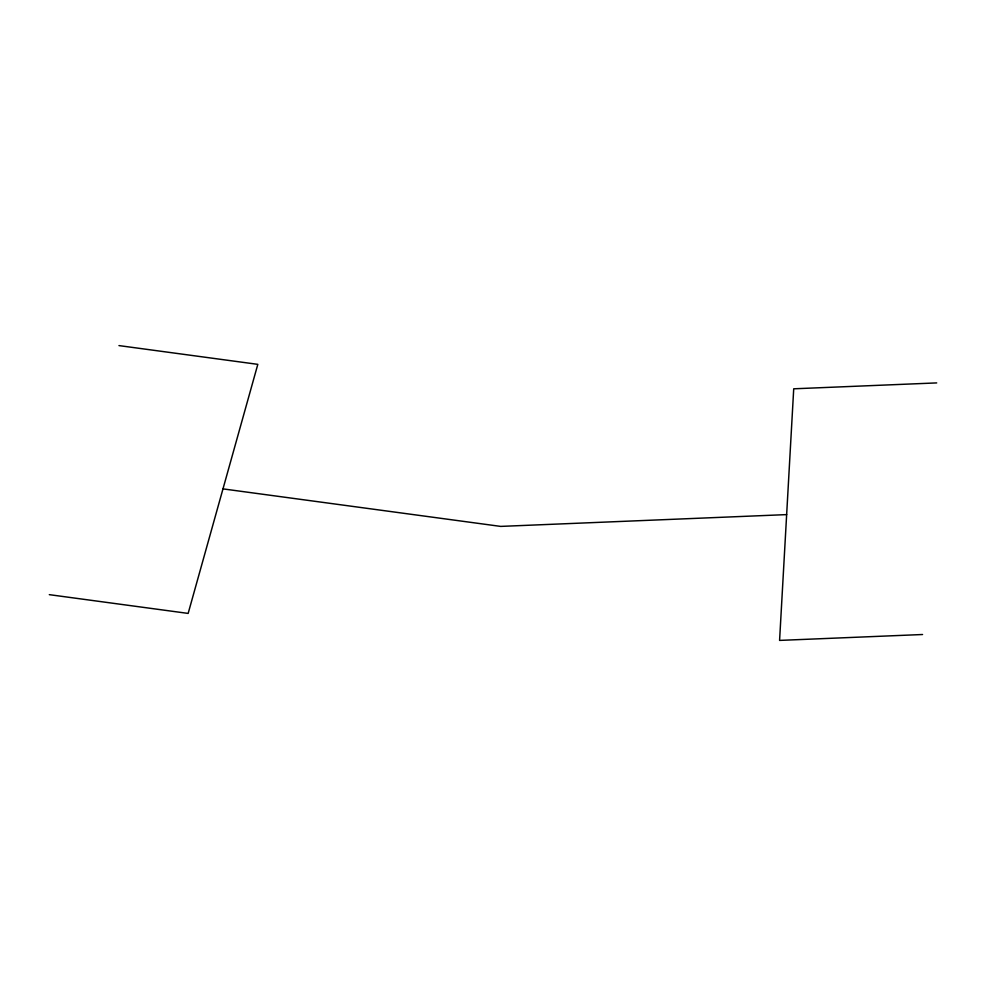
<?xml version="1.0" encoding="UTF-8"?>
<svg xmlns="http://www.w3.org/2000/svg" width="986" height="986" viewBox="0 0 986 986"><rect width="100%" height="100%" fill="white"/><g stroke="black" fill="none" stroke-linecap="round" stroke-linejoin="round"><path stroke-width="1.48" d="M936.7 382.913L793.718 388.804L779.581 640.407L922.563 634.516M786.655 514.606L500.691 526.401L222.984 488.883M118.961 345.593L257.814 364.352L188.153 613.415L49.3 594.657"/></g></svg>
